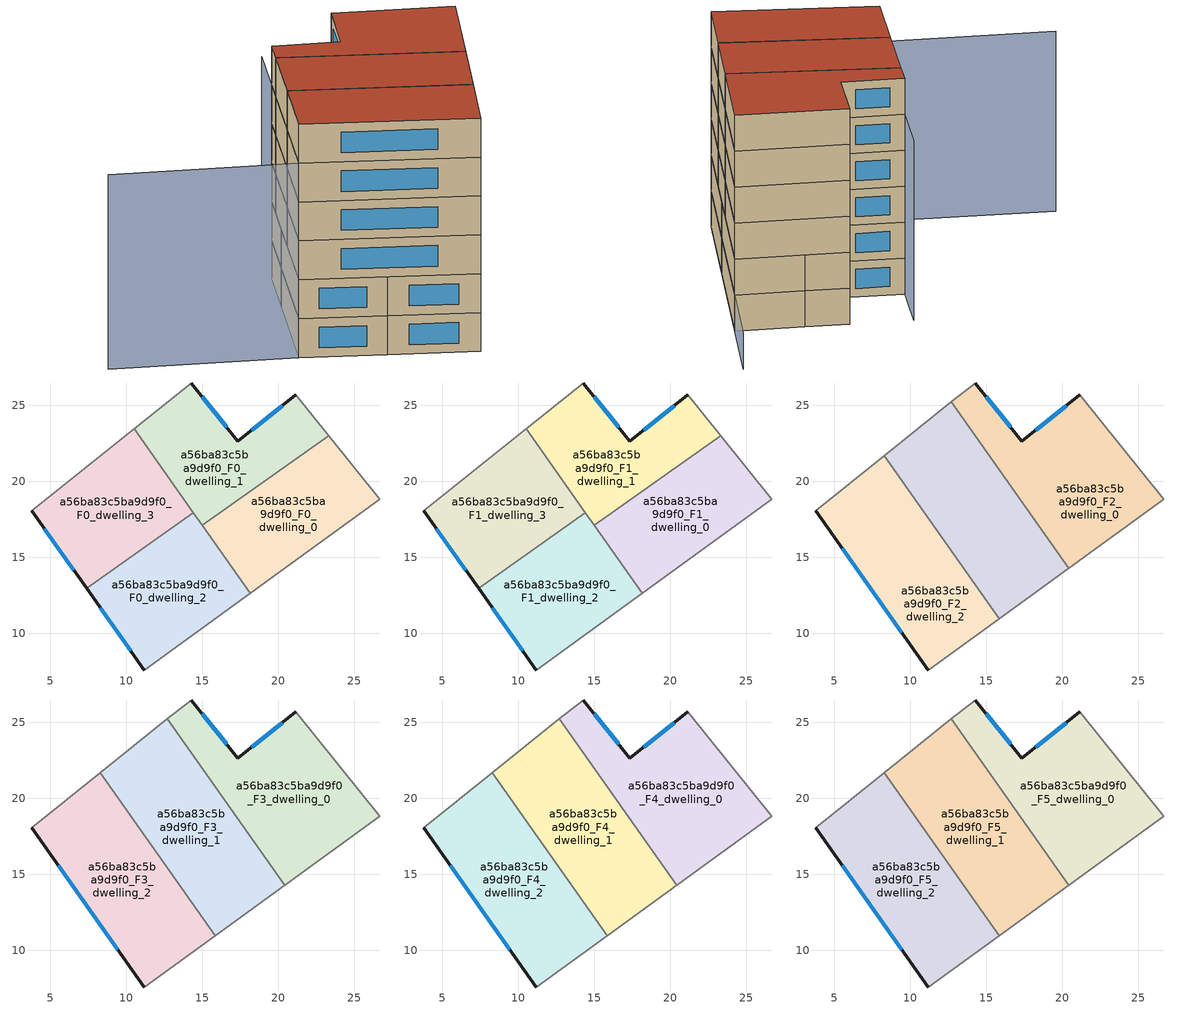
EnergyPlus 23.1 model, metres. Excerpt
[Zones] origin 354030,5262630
a56ba83c5ba9d9f0_F0_dwelling_0
 floor ground (EU_floor_Construction): 23.31,23 26.68,18.82 18.15,12.64 14.98,17.11 z0
 wall to a56ba83c5ba9d9f0_F0_dwelling_1 (EU_wall_Construction): 23.31,23 14.98,17.11 z0:3
 wall adiabatic (EU_wall_Construction): 18.15,12.64 26.68,18.82 23.31,23 z0:3
 wall to a56ba83c5ba9d9f0_F0_dwelling_2 (EU_wall_Construction): 14.98,17.11 18.15,12.64 z0:3
a56ba83c5ba9d9f0_F0_dwelling_1
 floor ground (EU_floor_Construction): 21.15,25.69 23.31,23 14.98,17.11 10.5,23.46 14.25,26.46 17.34,22.64 z0
 wall outside (EU_wall_Construction): 21.15,25.69 17.34,22.64 14.25,26.46 z0:3
 wall adiabatic (EU_wall_Construction): 14.25,26.46 10.5,23.46 / 23.31,23 21.15,25.69 z0:3
 wall to a56ba83c5ba9d9f0_F0_dwelling_3 (EU_wall_Construction): 10.5,23.46 14.41,17.92 z0:3
 wall to a56ba83c5ba9d9f0_F0_dwelling_2 (EU_wall_Construction): 14.41,17.92 14.98,17.11 z0:3
 window (EU_Window_Construction): 16.61,23.54 14.98,25.56 / 20.25,24.97 18.23,23.35 z0.7:2.3
a56ba83c5ba9d9f0_F0_dwelling_2
 floor ground (EU_floor_Construction): 14.41,17.92 18.15,12.64 11.17,7.58 7.38,12.95 z0
 wall outside (EU_wall_Construction): 7.38,12.95 11.17,7.58 z0:3
 wall adiabatic (EU_wall_Construction): 11.17,7.58 18.15,12.64 z0:3
 wall to a56ba83c5ba9d9f0_F0_dwelling_3 (EU_wall_Construction): 14.41,17.92 7.38,12.95 z0:3
 window (EU_Window_Construction): 8.27,11.69 10.28,8.84 z0.7:2.3
a56ba83c5ba9d9f0_F0_dwelling_3
 floor ground (EU_floor_Construction): 10.5,23.46 14.41,17.92 7.38,12.95 3.76,18.06 z0
 wall outside (EU_wall_Construction): 3.76,18.06 7.38,12.95 z0:3
 wall adiabatic (EU_wall_Construction): 10.5,23.46 3.76,18.06 z0:3
 window (EU_Window_Construction): 4.61,16.86 6.53,14.15 z0.7:2.3
a56ba83c5ba9d9f0_F1_dwelling_0
 floor to a56ba83c5ba9d9f0_F0_dwelling_0 (EU_floor_Construction): 23.31,23 26.68,18.82 18.15,12.64 14.98,17.11 z3
 wall to a56ba83c5ba9d9f0_F1_dwelling_1 (EU_wall_Construction): 23.31,23 14.98,17.11 z3:6
 wall adiabatic (EU_wall_Construction): 18.15,12.64 26.68,18.82 23.31,23 z3:6
 wall to a56ba83c5ba9d9f0_F1_dwelling_2 (EU_wall_Construction): 14.98,17.11 18.15,12.64 z3:6
a56ba83c5ba9d9f0_F1_dwelling_1
 floor to a56ba83c5ba9d9f0_F0_dwelling_1 (EU_floor_Construction): 21.15,25.69 23.31,23 14.98,17.11 10.5,23.46 14.25,26.46 17.34,22.64 z3
 wall outside (EU_wall_Construction): 21.15,25.69 17.34,22.64 14.25,26.46 z3:6
 wall adiabatic (EU_wall_Construction): 14.25,26.46 10.5,23.46 / 23.31,23 21.15,25.69 z3:6
 wall to a56ba83c5ba9d9f0_F1_dwelling_3 (EU_wall_Construction): 10.5,23.46 14.41,17.92 z3:6
 wall to a56ba83c5ba9d9f0_F1_dwelling_2 (EU_wall_Construction): 14.41,17.92 14.98,17.11 z3:6
 window (EU_Window_Construction): 16.61,23.54 14.98,25.56 / 20.25,24.97 18.23,23.35 z3.7:5.3
a56ba83c5ba9d9f0_F1_dwelling_2
 floor to a56ba83c5ba9d9f0_F0_dwelling_2 (EU_floor_Construction): 14.41,17.92 18.15,12.64 11.17,7.58 7.38,12.95 z3
 wall outside (EU_wall_Construction): 7.38,12.95 11.17,7.58 z3:6
 wall adiabatic (EU_wall_Construction): 11.17,7.58 18.15,12.64 z3:6
 wall to a56ba83c5ba9d9f0_F1_dwelling_3 (EU_wall_Construction): 14.41,17.92 7.38,12.95 z3:6
 window (EU_Window_Construction): 8.27,11.69 10.28,8.84 z3.7:5.3
a56ba83c5ba9d9f0_F1_dwelling_3
 floor to a56ba83c5ba9d9f0_F0_dwelling_3 (EU_floor_Construction): 10.5,23.46 14.41,17.92 7.38,12.95 3.76,18.06 z3
 wall outside (EU_wall_Construction): 3.76,18.06 7.38,12.95 z3:6
 wall adiabatic (EU_wall_Construction): 10.5,23.46 3.76,18.06 z3:6
 window (EU_Window_Construction): 4.61,16.86 6.53,14.15 z3.7:5.3
a56ba83c5ba9d9f0_F2_dwelling_0
 floor to a56ba83c5ba9d9f0_F1_dwelling_0 (EU_floor_Construction): 23.31,23 26.68,18.82 20.42,14.29 17.28,18.74 z6
 floor to a56ba83c5ba9d9f0_F1_dwelling_1 (EU_floor_Construction): 21.15,25.69 23.31,23 17.28,18.74 12.7,25.22 14.25,26.46 17.34,22.64 z6
 wall outside (EU_wall_Construction): 21.15,25.69 17.34,22.64 14.25,26.46 z6:9
 wall to a56ba83c5ba9d9f0_F2_dwelling_1 (EU_wall_Construction): 12.7,25.22 20.42,14.29 z6:9
 wall adiabatic (EU_wall_Construction): 14.25,26.46 12.7,25.22 / 20.42,14.29 26.68,18.82 21.15,25.69 z6:9
 window (EU_Window_Construction): 16.61,23.54 14.98,25.56 / 20.25,24.97 18.23,23.35 z6.7:8.3
a56ba83c5ba9d9f0_F2_dwelling_1
 floor to a56ba83c5ba9d9f0_F1_dwelling_1 (EU_floor_Construction): 12.7,25.22 17.28,18.74 14.98,17.11 10.5,23.46 z6
 floor to a56ba83c5ba9d9f0_F1_dwelling_0 (EU_floor_Construction): 17.28,18.74 20.42,14.29 18.15,12.64 14.98,17.11 z6
 floor to a56ba83c5ba9d9f0_F1_dwelling_2 (EU_floor_Construction): 14.41,17.92 18.15,12.64 15.84,10.97 12.09,16.28 z6
 floor to a56ba83c5ba9d9f0_F1_dwelling_3 (EU_floor_Construction): 10.5,23.46 14.41,17.92 12.09,16.28 8.27,21.68 z6
 wall adiabatic (EU_wall_Construction): 15.84,10.97 20.42,14.29 / 12.7,25.22 8.27,21.68 z6:9
 wall to a56ba83c5ba9d9f0_F2_dwelling_2 (EU_wall_Construction): 8.27,21.68 15.84,10.97 z6:9
a56ba83c5ba9d9f0_F2_dwelling_2
 floor to a56ba83c5ba9d9f0_F1_dwelling_2 (EU_floor_Construction): 12.09,16.28 15.84,10.97 11.17,7.58 7.38,12.95 z6
 floor to a56ba83c5ba9d9f0_F1_dwelling_3 (EU_floor_Construction): 8.27,21.68 12.09,16.28 7.38,12.95 3.76,18.06 z6
 wall outside (EU_wall_Construction): 3.76,18.06 11.17,7.58 z6:9
 wall adiabatic (EU_wall_Construction): 11.17,7.58 15.84,10.97 / 8.27,21.68 3.76,18.06 z6:9
 window (EU_Window_Construction): 5.5,15.6 9.43,10.04 z6.7:8.3
a56ba83c5ba9d9f0_F3_dwelling_0
 floor to a56ba83c5ba9d9f0_F2_dwelling_0 (EU_floor_Construction): 21.15,25.69 26.68,18.82 20.42,14.29 12.7,25.22 14.25,26.46 17.34,22.64 z9
 wall outside (EU_wall_Construction): 21.15,25.69 17.34,22.64 14.25,26.46 z9:12
 wall to a56ba83c5ba9d9f0_F3_dwelling_1 (EU_wall_Construction): 12.7,25.22 20.42,14.29 z9:12
 wall adiabatic (EU_wall_Construction): 14.25,26.46 12.7,25.22 / 20.42,14.29 26.68,18.82 21.15,25.69 z9:12
 window (EU_Window_Construction): 16.61,23.54 14.98,25.56 / 20.25,24.97 18.23,23.35 z9.7:11.3
a56ba83c5ba9d9f0_F3_dwelling_1
 floor to a56ba83c5ba9d9f0_F2_dwelling_1 (EU_floor_Construction): 12.7,25.22 20.42,14.29 15.84,10.97 8.27,21.68 z9
 wall adiabatic (EU_wall_Construction): 15.84,10.97 20.42,14.29 / 12.7,25.22 8.27,21.68 z9:12
 wall to a56ba83c5ba9d9f0_F3_dwelling_2 (EU_wall_Construction): 8.27,21.68 15.84,10.97 z9:12
a56ba83c5ba9d9f0_F3_dwelling_2
 floor to a56ba83c5ba9d9f0_F2_dwelling_2 (EU_floor_Construction): 8.27,21.68 15.84,10.97 11.17,7.58 3.76,18.06 z9
 wall outside (EU_wall_Construction): 3.76,18.06 11.17,7.58 z9:12
 wall adiabatic (EU_wall_Construction): 11.17,7.58 15.84,10.97 / 8.27,21.68 3.76,18.06 z9:12
 window (EU_Window_Construction): 5.5,15.6 9.43,10.04 z9.7:11.3
a56ba83c5ba9d9f0_F4_dwelling_0
 floor to a56ba83c5ba9d9f0_F3_dwelling_0 (EU_floor_Construction): 21.15,25.69 26.68,18.82 20.42,14.29 12.7,25.22 14.25,26.46 17.34,22.64 z12
 wall outside (EU_wall_Construction): 21.15,25.69 17.34,22.64 14.25,26.46 z12:15
 wall to a56ba83c5ba9d9f0_F4_dwelling_1 (EU_wall_Construction): 12.7,25.22 20.42,14.29 z12:15
 wall adiabatic (EU_wall_Construction): 14.25,26.46 12.7,25.22 / 20.42,14.29 26.68,18.82 21.15,25.69 z12:15
 window (EU_Window_Construction): 16.61,23.54 14.98,25.56 / 20.25,24.97 18.23,23.35 z12.7:14.3
a56ba83c5ba9d9f0_F4_dwelling_1
 floor to a56ba83c5ba9d9f0_F3_dwelling_1 (EU_floor_Construction): 12.7,25.22 20.42,14.29 15.84,10.97 8.27,21.68 z12
 wall adiabatic (EU_wall_Construction): 15.84,10.97 20.42,14.29 / 12.7,25.22 8.27,21.68 z12:15
 wall to a56ba83c5ba9d9f0_F4_dwelling_2 (EU_wall_Construction): 8.27,21.68 15.84,10.97 z12:15
a56ba83c5ba9d9f0_F4_dwelling_2
 floor to a56ba83c5ba9d9f0_F3_dwelling_2 (EU_floor_Construction): 8.27,21.68 15.84,10.97 11.17,7.58 3.76,18.06 z12
 wall outside (EU_wall_Construction): 3.76,18.06 11.17,7.58 z12:15
 wall adiabatic (EU_wall_Construction): 11.17,7.58 15.84,10.97 / 8.27,21.68 3.76,18.06 z12:15
 window (EU_Window_Construction): 5.5,15.6 9.43,10.04 z12.7:14.3
a56ba83c5ba9d9f0_F5_dwelling_0
 floor to a56ba83c5ba9d9f0_F4_dwelling_0 (EU_floor_Construction): 21.15,25.69 26.68,18.82 20.42,14.29 12.7,25.22 14.25,26.46 17.34,22.64 z15
 wall outside (EU_wall_Construction): 21.15,25.69 17.34,22.64 14.25,26.46 z15:18
 wall to a56ba83c5ba9d9f0_F5_dwelling_1 (EU_wall_Construction): 12.7,25.22 20.42,14.29 z15:18
 wall adiabatic (EU_wall_Construction): 14.25,26.46 12.7,25.22 / 20.42,14.29 26.68,18.82 21.15,25.69 z15:18
 window (EU_Window_Construction): 16.61,23.54 14.98,25.56 / 20.25,24.97 18.23,23.35 z15.7:17.3
 roof outside (EU_roof_Construction): 26.68,18.82 21.15,25.69 17.34,22.64 14.25,26.46 12.7,25.22 20.42,14.29 z18
a56ba83c5ba9d9f0_F5_dwelling_1
 floor to a56ba83c5ba9d9f0_F4_dwelling_1 (EU_floor_Construction): 12.7,25.22 20.42,14.29 15.84,10.97 8.27,21.68 z15
 wall adiabatic (EU_wall_Construction): 15.84,10.97 20.42,14.29 / 12.7,25.22 8.27,21.68 z15:18
 wall to a56ba83c5ba9d9f0_F5_dwelling_2 (EU_wall_Construction): 8.27,21.68 15.84,10.97 z15:18
 roof outside (EU_roof_Construction): 20.42,14.29 12.7,25.22 8.27,21.68 15.84,10.97 z18
a56ba83c5ba9d9f0_F5_dwelling_2
 floor to a56ba83c5ba9d9f0_F4_dwelling_2 (EU_floor_Construction): 8.27,21.68 15.84,10.97 11.17,7.58 3.76,18.06 z15
 wall outside (EU_wall_Construction): 3.76,18.06 11.17,7.58 z15:18
 wall adiabatic (EU_wall_Construction): 11.17,7.58 15.84,10.97 / 8.27,21.68 3.76,18.06 z15:18
 window (EU_Window_Construction): 5.5,15.6 9.43,10.04 z15.7:17.3
 roof outside (EU_roof_Construction): 15.84,10.97 8.27,21.68 3.76,18.06 11.17,7.58 z18
shading: 11.17,7.58 32.35,22.94 z0:3; 18.05,29.51 3.74,18.03 / 3.74,18.03 -4.72,28.58 z0:15
[Building]
EU S2 Campaign: North Axis=0; Terrain=City; Solar Distribution=FullExterior
[Site:Location]
Budapest.Ferenc.Liszt.Intl.AP: Latitude=47.437; Longitude=19.256; Time Zone=1; Elevation=185
[SizingPeriod:WeatherFileDays]
AnnualSizingPeriod: Begin Month=1; Begin Day of Month=1; End Month=12; End Day of Month=31; Day of Week for Start Day=Monday; Use Weather File Daylight Saving Period=No; Use Weather File Rain and Snow Indicators=No
[MATERIAL]
EU_InternalMass_Material: Roughness=MediumRough; Thickness=0.1; Conductivity=1; Density=1800; Specific Heat=900; Thermal Absorptance=0.9; Solar Absorptance=0.7; Visible Absorptance=0.7
[MATERIAL:NOMASS] Roughness=MediumRough; Thermal Absorptance=0.9; Solar Absorptance=0.7; Visible Absorptance=0.7
Name | Thermal Resistance
EU_wall_NoMass | 0.832559
EU_roof_NoMass | 1.39638
EU_floor_NoMass | 0.872794
[WINDOWMATERIAL:SIMPLEGLAZINGSYSTEM]
EU_Window_SimpleGlazing: UFactor=2.79869; Solar Heat Gain Coefficient=0.75; Visible Transmittance=0.75
[CONSTRUCTION]
EU_wall_Construction: EU_wall_NoMass
EU_roof_Construction: EU_roof_NoMass
EU_floor_Construction: EU_floor_NoMass
EU_Window_Construction: EU_Window_SimpleGlazing
EU_InternalMass_Construction: EU_InternalMass_Material
[ZONE] Type=1; Multiplier=1; Ceiling Height=autocalculate; Floor Area=autocalculate; Part of Total Floor Area=Yes
Name | Volume
a56ba83c5ba9d9f0_F0_dwelling_0; a56ba83c5ba9d9f0_F1_dwelling_0 | 168.574
a56ba83c5ba9d9f0_F2_dwelling_0; a56ba83c5ba9d9f0_F3_dwelling_0; a56ba83c5ba9d9f0_F4_dwelling_0; a56ba83c5ba9d9f0_F5_dwelling_0 | 224.77
a56ba83c5ba9d9f0_F0_dwelling_1; a56ba83c5ba9d9f0_F1_dwelling_1 | 168.575
a56ba83c5ba9d9f0_F2_dwelling_1; a56ba83c5ba9d9f0_F3_dwelling_1; a56ba83c5ba9d9f0_F4_dwelling_1; a56ba83c5ba9d9f0_F5_dwelling_1; a56ba83c5ba9d9f0_F2_dwelling_2; a56ba83c5ba9d9f0_F3_dwelling_2; a56ba83c5ba9d9f0_F4_dwelling_2; a56ba83c5ba9d9f0_F5_dwelling_2 | 224.762
a56ba83c5ba9d9f0_F0_dwelling_2; a56ba83c5ba9d9f0_F1_dwelling_2 | 168.557
a56ba83c5ba9d9f0_F0_dwelling_3; a56ba83c5ba9d9f0_F1_dwelling_3 | 168.578
[INTERNALMASS] Construction=EU_InternalMass_Construction
Name | Zone or ZoneList | Surface Area
a56ba83c5ba9d9f0_F0_dwelling_0_EU_InternalMass | a56ba83c5ba9d9f0_F0_dwelling_0 | 56.1914
a56ba83c5ba9d9f0_F0_dwelling_1_EU_InternalMass | a56ba83c5ba9d9f0_F0_dwelling_1 | 56.1918
a56ba83c5ba9d9f0_F0_dwelling_2_EU_InternalMass | a56ba83c5ba9d9f0_F0_dwelling_2 | 56.1859
a56ba83c5ba9d9f0_F0_dwelling_3_EU_InternalMass | a56ba83c5ba9d9f0_F0_dwelling_3 | 56.1924
a56ba83c5ba9d9f0_F1_dwelling_0_EU_InternalMass | a56ba83c5ba9d9f0_F1_dwelling_0 | 56.1914
a56ba83c5ba9d9f0_F1_dwelling_1_EU_InternalMass | a56ba83c5ba9d9f0_F1_dwelling_1 | 56.1918
a56ba83c5ba9d9f0_F1_dwelling_2_EU_InternalMass | a56ba83c5ba9d9f0_F1_dwelling_2 | 56.1859
a56ba83c5ba9d9f0_F1_dwelling_3_EU_InternalMass | a56ba83c5ba9d9f0_F1_dwelling_3 | 56.1924
a56ba83c5ba9d9f0_F2_dwelling_0_EU_InternalMass | a56ba83c5ba9d9f0_F2_dwelling_0 | 74.9235
a56ba83c5ba9d9f0_F2_dwelling_1_EU_InternalMass | a56ba83c5ba9d9f0_F2_dwelling_1 | 74.9205
a56ba83c5ba9d9f0_F2_dwelling_2_EU_InternalMass | a56ba83c5ba9d9f0_F2_dwelling_2 | 74.9206
a56ba83c5ba9d9f0_F3_dwelling_0_EU_InternalMass | a56ba83c5ba9d9f0_F3_dwelling_0 | 74.9235
a56ba83c5ba9d9f0_F3_dwelling_1_EU_InternalMass | a56ba83c5ba9d9f0_F3_dwelling_1 | 74.9205
a56ba83c5ba9d9f0_F3_dwelling_2_EU_InternalMass | a56ba83c5ba9d9f0_F3_dwelling_2 | 74.9206
a56ba83c5ba9d9f0_F4_dwelling_0_EU_InternalMass | a56ba83c5ba9d9f0_F4_dwelling_0 | 74.9235
a56ba83c5ba9d9f0_F4_dwelling_1_EU_InternalMass | a56ba83c5ba9d9f0_F4_dwelling_1 | 74.9205
a56ba83c5ba9d9f0_F4_dwelling_2_EU_InternalMass | a56ba83c5ba9d9f0_F4_dwelling_2 | 74.9206
a56ba83c5ba9d9f0_F5_dwelling_0_EU_InternalMass | a56ba83c5ba9d9f0_F5_dwelling_0 | 74.9235
a56ba83c5ba9d9f0_F5_dwelling_1_EU_InternalMass | a56ba83c5ba9d9f0_F5_dwelling_1 | 74.9205
a56ba83c5ba9d9f0_F5_dwelling_2_EU_InternalMass | a56ba83c5ba9d9f0_F5_dwelling_2 | 74.9206
[OTHEREQUIPMENT] Fuel Type=Electricity; Design Level Calculation Method=Watts/Area; Power per Zone Floor Area=1; Fraction Latent=0; Fraction Radiant=0; Fraction Lost=0; Carbon Dioxide Generation Rate=0; EndUse Subcategory=EU_Step8_InternalGains
Name | Zone or ZoneList or Space or SpaceList | Schedule
EU_Step8_InternalGain_a56ba83c5ba9d9f0_F0_dwelling_0_f000 | a56ba83c5ba9d9f0_F0_dwelling_0 | EU_Step8_GainSchedule_a56ba83c5ba9d9f0_F0_dwelling_0_f000
EU_Step8_InternalGain_a56ba83c5ba9d9f0_F0_dwelling_1_f000 | a56ba83c5ba9d9f0_F0_dwelling_1 | EU_Step8_GainSchedule_a56ba83c5ba9d9f0_F0_dwelling_1_f000
EU_Step8_InternalGain_a56ba83c5ba9d9f0_F0_dwelling_2_f000 | a56ba83c5ba9d9f0_F0_dwelling_2 | EU_Step8_GainSchedule_a56ba83c5ba9d9f0_F0_dwelling_2_f000
EU_Step8_InternalGain_a56ba83c5ba9d9f0_F0_dwelling_3_f000 | a56ba83c5ba9d9f0_F0_dwelling_3 | EU_Step8_GainSchedule_a56ba83c5ba9d9f0_F0_dwelling_3_f000
EU_Step8_InternalGain_a56ba83c5ba9d9f0_F1_dwelling_0_f000 | a56ba83c5ba9d9f0_F1_dwelling_0 | EU_Step8_GainSchedule_a56ba83c5ba9d9f0_F1_dwelling_0_f000
EU_Step8_InternalGain_a56ba83c5ba9d9f0_F1_dwelling_1_f000 | a56ba83c5ba9d9f0_F1_dwelling_1 | EU_Step8_GainSchedule_a56ba83c5ba9d9f0_F1_dwelling_1_f000
EU_Step8_InternalGain_a56ba83c5ba9d9f0_F1_dwelling_2_f000 | a56ba83c5ba9d9f0_F1_dwelling_2 | EU_Step8_GainSchedule_a56ba83c5ba9d9f0_F1_dwelling_2_f000
EU_Step8_InternalGain_a56ba83c5ba9d9f0_F1_dwelling_3_f000 | a56ba83c5ba9d9f0_F1_dwelling_3 | EU_Step8_GainSchedule_a56ba83c5ba9d9f0_F1_dwelling_3_f000
EU_Step8_InternalGain_a56ba83c5ba9d9f0_F2_dwelling_0_f000 | a56ba83c5ba9d9f0_F2_dwelling_0 | EU_Step8_GainSchedule_a56ba83c5ba9d9f0_F2_dwelling_0_f000
EU_Step8_InternalGain_a56ba83c5ba9d9f0_F2_dwelling_1_f000 | a56ba83c5ba9d9f0_F2_dwelling_1 | EU_Step8_GainSchedule_a56ba83c5ba9d9f0_F2_dwelling_1_f000
EU_Step8_InternalGain_a56ba83c5ba9d9f0_F2_dwelling_2_f000 | a56ba83c5ba9d9f0_F2_dwelling_2 | EU_Step8_GainSchedule_a56ba83c5ba9d9f0_F2_dwelling_2_f000
EU_Step8_InternalGain_a56ba83c5ba9d9f0_F3_dwelling_0_f000 | a56ba83c5ba9d9f0_F3_dwelling_0 | EU_Step8_GainSchedule_a56ba83c5ba9d9f0_F3_dwelling_0_f000
EU_Step8_InternalGain_a56ba83c5ba9d9f0_F3_dwelling_1_f000 | a56ba83c5ba9d9f0_F3_dwelling_1 | EU_Step8_GainSchedule_a56ba83c5ba9d9f0_F3_dwelling_1_f000
EU_Step8_InternalGain_a56ba83c5ba9d9f0_F3_dwelling_2_f000 | a56ba83c5ba9d9f0_F3_dwelling_2 | EU_Step8_GainSchedule_a56ba83c5ba9d9f0_F3_dwelling_2_f000
EU_Step8_InternalGain_a56ba83c5ba9d9f0_F4_dwelling_0_f000 | a56ba83c5ba9d9f0_F4_dwelling_0 | EU_Step8_GainSchedule_a56ba83c5ba9d9f0_F4_dwelling_0_f000
EU_Step8_InternalGain_a56ba83c5ba9d9f0_F4_dwelling_1_f000 | a56ba83c5ba9d9f0_F4_dwelling_1 | EU_Step8_GainSchedule_a56ba83c5ba9d9f0_F4_dwelling_1_f000
EU_Step8_InternalGain_a56ba83c5ba9d9f0_F4_dwelling_2_f000 | a56ba83c5ba9d9f0_F4_dwelling_2 | EU_Step8_GainSchedule_a56ba83c5ba9d9f0_F4_dwelling_2_f000
EU_Step8_InternalGain_a56ba83c5ba9d9f0_F5_dwelling_0_f000 | a56ba83c5ba9d9f0_F5_dwelling_0 | EU_Step8_GainSchedule_a56ba83c5ba9d9f0_F5_dwelling_0_f000
EU_Step8_InternalGain_a56ba83c5ba9d9f0_F5_dwelling_1_f000 | a56ba83c5ba9d9f0_F5_dwelling_1 | EU_Step8_GainSchedule_a56ba83c5ba9d9f0_F5_dwelling_1_f000
EU_Step8_InternalGain_a56ba83c5ba9d9f0_F5_dwelling_2_f000 | a56ba83c5ba9d9f0_F5_dwelling_2 | EU_Step8_GainSchedule_a56ba83c5ba9d9f0_F5_dwelling_2_f000
[ZONEVENTILATION:DESIGNFLOWRATE] Schedule=EU_AlwaysOn; Design Flow Rate Calculation Method=AirChanges/Hour; Air Changes per Hour=0.475469; Ventilation Type=Natural; Fan Pressure Rise=0; Fan Total Efficiency=1; Constant Term Coefficient=1; Temperature Term Coefficient=0; Velocity Term Coefficient=0; Velocity Squared Term Coefficient=0; Minimum Indoor Temperature=-100; Maximum Indoor Temperature=100; Delta Temperature=-100; Minimum Outdoor Temperature=-100; Maximum Outdoor Temperature=100; Maximum Wind Speed=40
Name | Zone or ZoneList or Space or SpaceList
EU_ConstantAir_a56ba83c5ba9d9f0_F0_dwelling_0 | a56ba83c5ba9d9f0_F0_dwelling_0
EU_ConstantAir_a56ba83c5ba9d9f0_F0_dwelling_1 | a56ba83c5ba9d9f0_F0_dwelling_1
EU_ConstantAir_a56ba83c5ba9d9f0_F0_dwelling_2 | a56ba83c5ba9d9f0_F0_dwelling_2
EU_ConstantAir_a56ba83c5ba9d9f0_F0_dwelling_3 | a56ba83c5ba9d9f0_F0_dwelling_3
EU_ConstantAir_a56ba83c5ba9d9f0_F1_dwelling_0 | a56ba83c5ba9d9f0_F1_dwelling_0
EU_ConstantAir_a56ba83c5ba9d9f0_F1_dwelling_1 | a56ba83c5ba9d9f0_F1_dwelling_1
EU_ConstantAir_a56ba83c5ba9d9f0_F1_dwelling_2 | a56ba83c5ba9d9f0_F1_dwelling_2
EU_ConstantAir_a56ba83c5ba9d9f0_F1_dwelling_3 | a56ba83c5ba9d9f0_F1_dwelling_3
EU_ConstantAir_a56ba83c5ba9d9f0_F2_dwelling_0 | a56ba83c5ba9d9f0_F2_dwelling_0
EU_ConstantAir_a56ba83c5ba9d9f0_F2_dwelling_1 | a56ba83c5ba9d9f0_F2_dwelling_1
EU_ConstantAir_a56ba83c5ba9d9f0_F2_dwelling_2 | a56ba83c5ba9d9f0_F2_dwelling_2
EU_ConstantAir_a56ba83c5ba9d9f0_F3_dwelling_0 | a56ba83c5ba9d9f0_F3_dwelling_0
EU_ConstantAir_a56ba83c5ba9d9f0_F3_dwelling_1 | a56ba83c5ba9d9f0_F3_dwelling_1
EU_ConstantAir_a56ba83c5ba9d9f0_F3_dwelling_2 | a56ba83c5ba9d9f0_F3_dwelling_2
EU_ConstantAir_a56ba83c5ba9d9f0_F4_dwelling_0 | a56ba83c5ba9d9f0_F4_dwelling_0
EU_ConstantAir_a56ba83c5ba9d9f0_F4_dwelling_1 | a56ba83c5ba9d9f0_F4_dwelling_1
EU_ConstantAir_a56ba83c5ba9d9f0_F4_dwelling_2 | a56ba83c5ba9d9f0_F4_dwelling_2
EU_ConstantAir_a56ba83c5ba9d9f0_F5_dwelling_0 | a56ba83c5ba9d9f0_F5_dwelling_0
EU_ConstantAir_a56ba83c5ba9d9f0_F5_dwelling_1 | a56ba83c5ba9d9f0_F5_dwelling_1
EU_ConstantAir_a56ba83c5ba9d9f0_F5_dwelling_2 | a56ba83c5ba9d9f0_F5_dwelling_2
[HVACTEMPLATE:THERMOSTAT] Constant Heating Setpoint=20; Constant Cooling Setpoint=50
EU_HeatOnly_a56ba83c5ba9d9f0_F0_dwelling_0; EU_HeatOnly_a56ba83c5ba9d9f0_F0_dwelling_1; EU_HeatOnly_a56ba83c5ba9d9f0_F0_dwelling_2; EU_HeatOnly_a56ba83c5ba9d9f0_F0_dwelling_3; EU_HeatOnly_a56ba83c5ba9d9f0_F1_dwelling_0; EU_HeatOnly_a56ba83c5ba9d9f0_F1_dwelling_1; EU_HeatOnly_a56ba83c5ba9d9f0_F1_dwelling_2; EU_HeatOnly_a56ba83c5ba9d9f0_F1_dwelling_3; EU_HeatOnly_a56ba83c5ba9d9f0_F2_dwelling_0; EU_HeatOnly_a56ba83c5ba9d9f0_F2_dwelling_1; EU_HeatOnly_a56ba83c5ba9d9f0_F2_dwelling_2; EU_HeatOnly_a56ba83c5ba9d9f0_F3_dwelling_0; EU_HeatOnly_a56ba83c5ba9d9f0_F3_dwelling_1; EU_HeatOnly_a56ba83c5ba9d9f0_F3_dwelling_2; EU_HeatOnly_a56ba83c5ba9d9f0_F4_dwelling_0; EU_HeatOnly_a56ba83c5ba9d9f0_F4_dwelling_1; EU_HeatOnly_a56ba83c5ba9d9f0_F4_dwelling_2; EU_HeatOnly_a56ba83c5ba9d9f0_F5_dwelling_0; EU_HeatOnly_a56ba83c5ba9d9f0_F5_dwelling_1; EU_HeatOnly_a56ba83c5ba9d9f0_F5_dwelling_2
[HVACTEMPLATE:ZONE:IDEALLOADSAIRSYSTEM] System Availability Schedule=EU_AlwaysOn; Maximum Heating Supply Air Temperature=50; Minimum Cooling Supply Air Temperature=13; Maximum Heating Supply Air Humidity Ratio=0.0156; Minimum Cooling Supply Air Humidity Ratio=0.0077; Heating Limit=NoLimit; Cooling Limit=NoLimit; Heating Availability Schedule=EU_AlwaysOn; Cooling Availability Schedule=EU_CoolingOff; Dehumidification Control Type=ConstantSensibleHeatRatio; Cooling Sensible Heat Ratio=0.7; Dehumidification Setpoint=60; Humidification Control Type=None; Humidification Setpoint=30; Outdoor Air Method=None; Outdoor Air Flow Rate per Person=0.00944; Outdoor Air Flow Rate per Zone Floor Area=0; Outdoor Air Flow Rate per Zone=0; Demand Controlled Ventilation Type=None; Outdoor Air Economizer Type=NoEconomizer; Heat Recovery Type=None; Sensible Heat Recovery Effectiveness=0.7; Latent Heat Recovery Effectiveness=0.65
Name | Template Thermostat
a56ba83c5ba9d9f0_F0_dwelling_0 | EU_HeatOnly_a56ba83c5ba9d9f0_F0_dwelling_0
a56ba83c5ba9d9f0_F0_dwelling_1 | EU_HeatOnly_a56ba83c5ba9d9f0_F0_dwelling_1
a56ba83c5ba9d9f0_F0_dwelling_2 | EU_HeatOnly_a56ba83c5ba9d9f0_F0_dwelling_2
a56ba83c5ba9d9f0_F0_dwelling_3 | EU_HeatOnly_a56ba83c5ba9d9f0_F0_dwelling_3
a56ba83c5ba9d9f0_F1_dwelling_0 | EU_HeatOnly_a56ba83c5ba9d9f0_F1_dwelling_0
a56ba83c5ba9d9f0_F1_dwelling_1 | EU_HeatOnly_a56ba83c5ba9d9f0_F1_dwelling_1
a56ba83c5ba9d9f0_F1_dwelling_2 | EU_HeatOnly_a56ba83c5ba9d9f0_F1_dwelling_2
a56ba83c5ba9d9f0_F1_dwelling_3 | EU_HeatOnly_a56ba83c5ba9d9f0_F1_dwelling_3
a56ba83c5ba9d9f0_F2_dwelling_0 | EU_HeatOnly_a56ba83c5ba9d9f0_F2_dwelling_0
a56ba83c5ba9d9f0_F2_dwelling_1 | EU_HeatOnly_a56ba83c5ba9d9f0_F2_dwelling_1
a56ba83c5ba9d9f0_F2_dwelling_2 | EU_HeatOnly_a56ba83c5ba9d9f0_F2_dwelling_2
a56ba83c5ba9d9f0_F3_dwelling_0 | EU_HeatOnly_a56ba83c5ba9d9f0_F3_dwelling_0
a56ba83c5ba9d9f0_F3_dwelling_1 | EU_HeatOnly_a56ba83c5ba9d9f0_F3_dwelling_1
a56ba83c5ba9d9f0_F3_dwelling_2 | EU_HeatOnly_a56ba83c5ba9d9f0_F3_dwelling_2
a56ba83c5ba9d9f0_F4_dwelling_0 | EU_HeatOnly_a56ba83c5ba9d9f0_F4_dwelling_0
a56ba83c5ba9d9f0_F4_dwelling_1 | EU_HeatOnly_a56ba83c5ba9d9f0_F4_dwelling_1
a56ba83c5ba9d9f0_F4_dwelling_2 | EU_HeatOnly_a56ba83c5ba9d9f0_F4_dwelling_2
a56ba83c5ba9d9f0_F5_dwelling_0 | EU_HeatOnly_a56ba83c5ba9d9f0_F5_dwelling_0
a56ba83c5ba9d9f0_F5_dwelling_1 | EU_HeatOnly_a56ba83c5ba9d9f0_F5_dwelling_1
a56ba83c5ba9d9f0_F5_dwelling_2 | EU_HeatOnly_a56ba83c5ba9d9f0_F5_dwelling_2
[SIZING:ZONE] Zone Cooling Design Supply Air Temperature Input Method=SupplyAirTemperature; Zone Cooling Design Supply Air Temperature=13; Zone Heating Design Supply Air Temperature Input Method=SupplyAirTemperature; Zone Heating Design Supply Air Temperature=50; Zone Cooling Design Supply Air Humidity Ratio=0.008; Zone Heating Design Supply Air Humidity Ratio=0.008; Cooling Design Air Flow Method=DesignDay; Cooling Design Air Flow Rate=0; Cooling Minimum Air Flow per Zone Floor Area=0.000762; Cooling Minimum Air Flow=0; Cooling Minimum Air Flow Fraction=0.2; Heating Design Air Flow Method=DesignDay; Heating Design Air Flow Rate=0; Heating Maximum Air Flow per Zone Floor Area=0.002032; Heating Maximum Air Flow=0.141576; Heating Maximum Air Flow Fraction=0.3; Account for Dedicated Outdoor Air System=No; Dedicated Outdoor Air System Control Strategy=NeutralSupplyAir; Dedicated Outdoor Air Low Setpoint Temperature for Design=autosize; Dedicated Outdoor Air High Setpoint Temperature for Design=autosize; Zone Load Sizing Method=Sensible Load Only No Latent Load; Zone Latent Cooling Design Supply Air Humidity Ratio Input Method=HumidityRatioDifference; Zone Cooling Design Supply Air Humidity Ratio Difference=0.005; Zone Latent Heating Design Supply Air Humidity Ratio Input Method=HumidityRatioDifference; Zone Humidification Design Supply Air Humidity Ratio Difference=0.005
a56ba83c5ba9d9f0_F0_dwelling_0; a56ba83c5ba9d9f0_F0_dwelling_1; a56ba83c5ba9d9f0_F0_dwelling_2; a56ba83c5ba9d9f0_F0_dwelling_3; a56ba83c5ba9d9f0_F1_dwelling_0; a56ba83c5ba9d9f0_F1_dwelling_1; a56ba83c5ba9d9f0_F1_dwelling_2; a56ba83c5ba9d9f0_F1_dwelling_3; a56ba83c5ba9d9f0_F2_dwelling_0; a56ba83c5ba9d9f0_F2_dwelling_1; a56ba83c5ba9d9f0_F2_dwelling_2; a56ba83c5ba9d9f0_F3_dwelling_0; a56ba83c5ba9d9f0_F3_dwelling_1; a56ba83c5ba9d9f0_F3_dwelling_2; a56ba83c5ba9d9f0_F4_dwelling_0; a56ba83c5ba9d9f0_F4_dwelling_1; a56ba83c5ba9d9f0_F4_dwelling_2; a56ba83c5ba9d9f0_F5_dwelling_0; a56ba83c5ba9d9f0_F5_dwelling_1; a56ba83c5ba9d9f0_F5_dwelling_2
[SCHEDULE:CONSTANT]
Name | Hourly Value
EU_AlwaysOn | 1
EU_CoolingOff | 0
[SCHEDULE:FILE] Column Number=1; Rows to Skip at Top=0; Number of Hours of Data=8760; Column Separator=Comma; Interpolate to Timestep=No; Minutes per Item=60; Adjust Schedule for Daylight Savings=Yes
Name | File
EU_Step8_GainSchedule_a56ba83c5ba9d9f0_F0_dwelling_0_f000 | ../../schedules/a56ba83c5ba9d9f0/a56ba83c5ba9d9f0_F0_dwelling_0_f000_gain.csv
EU_Step8_GainSchedule_a56ba83c5ba9d9f0_F0_dwelling_1_f000 | ../../schedules/a56ba83c5ba9d9f0/a56ba83c5ba9d9f0_F0_dwelling_1_f000_gain.csv
EU_Step8_GainSchedule_a56ba83c5ba9d9f0_F0_dwelling_2_f000 | ../../schedules/a56ba83c5ba9d9f0/a56ba83c5ba9d9f0_F0_dwelling_2_f000_gain.csv
EU_Step8_GainSchedule_a56ba83c5ba9d9f0_F0_dwelling_3_f000 | ../../schedules/a56ba83c5ba9d9f0/a56ba83c5ba9d9f0_F0_dwelling_3_f000_gain.csv
EU_Step8_GainSchedule_a56ba83c5ba9d9f0_F1_dwelling_0_f000 | ../../schedules/a56ba83c5ba9d9f0/a56ba83c5ba9d9f0_F1_dwelling_0_f000_gain.csv
EU_Step8_GainSchedule_a56ba83c5ba9d9f0_F1_dwelling_1_f000 | ../../schedules/a56ba83c5ba9d9f0/a56ba83c5ba9d9f0_F1_dwelling_1_f000_gain.csv
EU_Step8_GainSchedule_a56ba83c5ba9d9f0_F1_dwelling_2_f000 | ../../schedules/a56ba83c5ba9d9f0/a56ba83c5ba9d9f0_F1_dwelling_2_f000_gain.csv
EU_Step8_GainSchedule_a56ba83c5ba9d9f0_F1_dwelling_3_f000 | ../../schedules/a56ba83c5ba9d9f0/a56ba83c5ba9d9f0_F1_dwelling_3_f000_gain.csv
EU_Step8_GainSchedule_a56ba83c5ba9d9f0_F2_dwelling_0_f000 | ../../schedules/a56ba83c5ba9d9f0/a56ba83c5ba9d9f0_F2_dwelling_0_f000_gain.csv
EU_Step8_GainSchedule_a56ba83c5ba9d9f0_F2_dwelling_1_f000 | ../../schedules/a56ba83c5ba9d9f0/a56ba83c5ba9d9f0_F2_dwelling_1_f000_gain.csv
EU_Step8_GainSchedule_a56ba83c5ba9d9f0_F2_dwelling_2_f000 | ../../schedules/a56ba83c5ba9d9f0/a56ba83c5ba9d9f0_F2_dwelling_2_f000_gain.csv
EU_Step8_GainSchedule_a56ba83c5ba9d9f0_F3_dwelling_0_f000 | ../../schedules/a56ba83c5ba9d9f0/a56ba83c5ba9d9f0_F3_dwelling_0_f000_gain.csv
EU_Step8_GainSchedule_a56ba83c5ba9d9f0_F3_dwelling_1_f000 | ../../schedules/a56ba83c5ba9d9f0/a56ba83c5ba9d9f0_F3_dwelling_1_f000_gain.csv
EU_Step8_GainSchedule_a56ba83c5ba9d9f0_F3_dwelling_2_f000 | ../../schedules/a56ba83c5ba9d9f0/a56ba83c5ba9d9f0_F3_dwelling_2_f000_gain.csv
EU_Step8_GainSchedule_a56ba83c5ba9d9f0_F4_dwelling_0_f000 | ../../schedules/a56ba83c5ba9d9f0/a56ba83c5ba9d9f0_F4_dwelling_0_f000_gain.csv
EU_Step8_GainSchedule_a56ba83c5ba9d9f0_F4_dwelling_1_f000 | ../../schedules/a56ba83c5ba9d9f0/a56ba83c5ba9d9f0_F4_dwelling_1_f000_gain.csv
EU_Step8_GainSchedule_a56ba83c5ba9d9f0_F4_dwelling_2_f000 | ../../schedules/a56ba83c5ba9d9f0/a56ba83c5ba9d9f0_F4_dwelling_2_f000_gain.csv
EU_Step8_GainSchedule_a56ba83c5ba9d9f0_F5_dwelling_0_f000 | ../../schedules/a56ba83c5ba9d9f0/a56ba83c5ba9d9f0_F5_dwelling_0_f000_gain.csv
EU_Step8_GainSchedule_a56ba83c5ba9d9f0_F5_dwelling_1_f000 | ../../schedules/a56ba83c5ba9d9f0/a56ba83c5ba9d9f0_F5_dwelling_1_f000_gain.csv
EU_Step8_GainSchedule_a56ba83c5ba9d9f0_F5_dwelling_2_f000 | ../../schedules/a56ba83c5ba9d9f0/a56ba83c5ba9d9f0_F5_dwelling_2_f000_gain.csv
